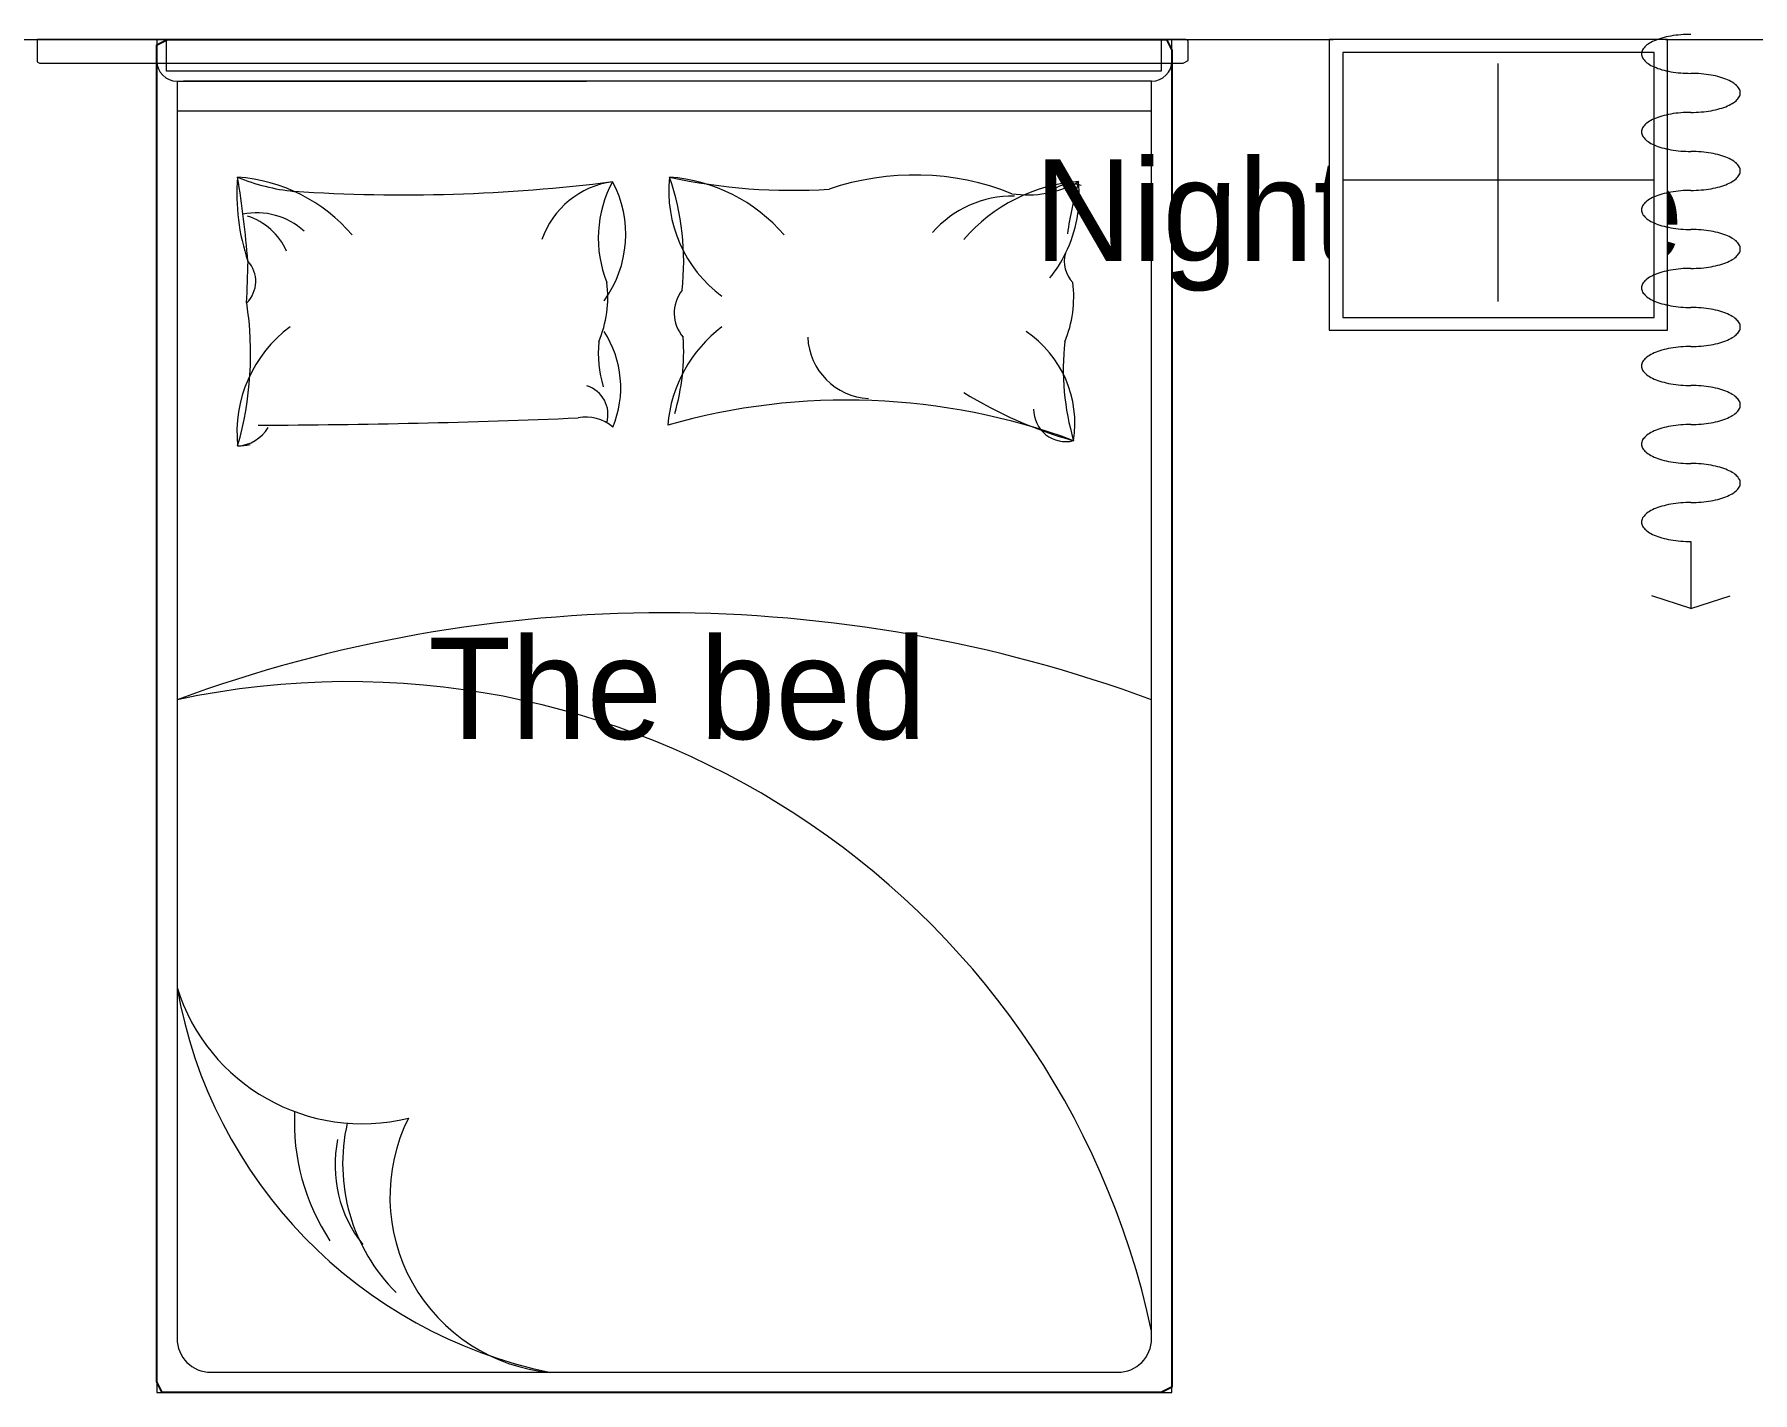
# Model space of a CAD drawing. Header units: millimetres. Extents: x 1706 to 12425, y -387 to 9072.
# Drawn here: x 7038 to 9577, y 4364 to 6371 of the extents above; entities that cross this region are included whole.
import ezdxf

# ---------------------------------------------------------------- set-up
doc = ezdxf.new("R2010")
doc.units = ezdxf.units.MM
doc.set_wipeout_variables(frame=1)
doc.linetypes.add('ACAD_ISO07W100', pattern=[3, 0, -3])
for name, color, linetype, lineweight in [('BS-非承重墙', 255, 'Continuous', 13), ('DS-活动家具', 4, 'Continuous', 13), ('DS-绿化陈设', 4, 'Continuous', 13)]:
    doc.layers.add(name, color=color, linetype=linetype, lineweight=lineweight)

# ---------------------------------------------------------------- blocks, each defined once
blk = doc.blocks.new('*E5')
at = {"color": 7, "linetype": 'ACAD_ISO07W100', "ltscale": 10}
blk.add_wipeout([(153.5, 472.8), (161.5, 476.8), (649.5, 476.8), (653.5, 468.8), (653.5, 30.8), (645.5, 26.8), (157.5, 26.8), (153.5, 34.8), (153.5, 34.8)], dxfattribs=at).dxf.layer = 'DS-活动家具'

msp = doc.modelspace()

# ---------------------------------------------------------------- linework, layer by layer
for p, q in [((7219.2, 6355.9), (7235.2, 6363.9)), ((7219.2, 4379.9), (7219.2, 6355.9)), ((7235.2, 6363.9), (8711.2, 6363.9)), ((8711.2, 6363.9), (8719.2, 6347.9)), ((8719.2, 6347.9), (8719.2, 4371.9)), ((7227.2, 4363.9), (7219.2, 4379.9)), ((7219.2, 4379.9), (7219.2, 4379.9)), ((8719.2, 4371.9), (8703.2, 4363.9)), ((8703.2, 4363.9), (7227.2, 4363.9))]:
    msp.add_line(p, q)
at = {"layer": 'BS-非承重墙', "color": 255, "linetype": 'Continuous'}
msp.add_line((5934.6, 6363.9), (9595.5, 6363.9), dxfattribs=at)
at = {"layer": 'DS-活动家具', "color": 4, "linetype": 'Continuous'}
for p, q in [((7219.2, 6363.9), (7219.2, 4363.9)), ((7219.2, 6363.9), (8719.2, 6363.9)), ((7233.6, 6317), (7233.6, 6363.9)), ((8703.1, 6363.9), (8703.1, 6317)), ((8719.2, 4363.9), (8719.2, 6363.9)), ((8703.1, 6317), (7233.6, 6317)), ((7249.2, 6302.1), (7249.2, 4443.9)), ((7249.2, 6302.1), (7854.2, 6302.1)), ((7854.2, 6302.1), (7258.8, 6302.1)), ((8689.2, 6302.1), (7854.2, 6302.1)), ((8689.2, 4443.9), (8689.2, 6302.1)), ((7854.2, 6257.7), (7249.2, 6257.7)), ((8689.2, 6257.7), (7854.2, 6257.7)), ((7299.2, 4393.9), (8639.2, 4393.9)), ((7219.2, 4363.9), (8719.2, 4363.9))]:
    msp.add_line(p, q, dxfattribs=at)
for centre, radius, start, end in [((7249.2, 6332.1), 30, 180, 270), ((8689.2, 6332.1), 30, 270, 0), ((7646.1, 6135.1), 308.5, 175.3048, 198.6942), ((7321.5, 5916), 245, 40.4189, 85.9871), ((5723.3, 5899), 1636.4, 4.8098, 9.1892), ((7451.4, 6432.7), 294.8, 247.5179, 264.267), ((7582.6, 8605.8), 2471.6, 266.2734, 277.2054), ((7909.9, 6026.2), 128.6, 97.7032, 160.9775), ((8048.3, 6070.1), 176.7, 151.7736, 201.6983), ((7746.6, 6075.6), 165.6, 323.7389, 28.1269), ((8170, 6140.4), 194.3, 174.11, 233.4289), ((8158.5, 6997), 856.1, 257.7438, 273.6284), ((7959.6, 5916), 245, 40.4189, 85.9871), ((7619.5, 6036), 378.3, 353.4947, 19.1867), ((8338.8, 5775.8), 387.8, 68.2026, 108.9817), ((8598.3, 5909.3), 245, 94.0129, 139.5811), ((8505.6, 6290.5), 156.3, 261.5958, 298.9092), ((8570.8, 6101.3), 49, 72.9226, 134.4009), ((8387.9, 6133.8), 194.3, 333.7371, 5.89), ((9077.2, 6007.7), 517, 163.6046, 172.3273), ((8483.6, 5975.9), 156.4, 88.9577, 139.0518), ((7367.2, 6004.6), 103, 47.4509, 101.7793), ((7324.1, 6012.2), 95.2, 23.8756, 72.1383), ((8387.9, 6133.8), 194.3, 320.9404, 333.7371), ((8606.1, 6036.2), 45.9, 165.3506, 223.2684), ((7320.9, 6006.3), 44.6, 314.4736, 42.1713), ((4992.7, 6082), 2361.8, 357.3905, 358.8876), ((7717.5, 5982.7), 168.1, 337.017, 7.5368), ((8038.5, 5959.5), 54.7, 142.0833, 220.902), ((8406, 5982.7), 168.1, 337.017, 7.5368), ((6862.3, 5899.4), 495.6, 344.0243, 8.7071), ((7532, 5783), 194.3, 126.5711, 185.89), ((8055, 5901.8), 183.4, 175.2233, 196.23), ((7752.5, 5849.3), 152.3, 337.4467, 33.0478), ((8177.4, 5776.4), 204, 127.1197, 175.09), ((7667.9, 5903.3), 329.9, 343.7954, 3.5554), ((8275.9, 5928), 95, 182.63, 266.884), ((8410.8, 5795.9), 165.1, 351.2621, 55.7572), ((8933.1, 5876.8), 374.5, 173.8296, 196.4356), ((7842.2, 5809.9), 43.7, 343.3521, 73.2995), ((8746.2, 6384.4), 637.3, 238.3499, 254.3137), ((8239, 4867.8), 963.1, 69.6507, 105.9631), ((8562.5, 5817.3), 47.8, 179.7727, 283.8018), ((7335.2, 5819.9), 57, 273.4709, 328.5412), ((7325.5, 18122.2), 12328.5, 270.20348, 272.39953), ((7853.6, 5745.3), 60.3, 49.0991, 101.3702), ((7321.5, 6007.4), 245, 274.0129, 278.3417), ((7969.2, 3434.4), 2082, 69.7685, 110.2315), ((7501.7, 4199.9), 1214.6, 12.1225, 101.9971), ((7943.2, 5083.9), 704.5, 189.9106, 258.3834), ((7522.5, 5047.5), 286.1, 197.236, 283.8635), ((7740.9, 4763.8), 318.4, 177.2247, 213.4103), ((7762.9, 4702.2), 269, 167.1156, 225.1048), ((7824.2, 4653.4), 260.5, 153.4835, 264.9765), ((7670.8, 4699.9), 188.2, 168.3591, 218.5338), ((7299.2, 4443.9), 50, 180, 270), ((8639.2, 4443.9), 50, 270, 0)]:
    msp.add_arc(centre, radius, start, end, dxfattribs=at)
for major_axis, start_param, end_param in [((-150, 0), 3.141593, 6.283185), ((140, 0), 0, 3.141593), ((-41.7, 0), 3.141593, 6.283185), ((150, 0), 3.141593, 6.283185), ((140, 0), 3.141593, 6.283185), ((41.7, 0), 3.141593, 6.283185)]:
    msp.add_ellipse((9200.9, 6156.4), major_axis=major_axis, ratio=0.955347, start_param=start_param, end_param=end_param, dxfattribs=at)
at = {"layer": 'DS-绿化陈设', "color": 4, "linetype": 'Continuous'}
for p, q in [((8739.6, 6363.9), (7042.4, 6363.9)), ((7042.4, 6363.9), (7042.4, 6330.9)), ((8743.4, 6361.9), (8739.6, 6363.9)), ((8743.4, 6332.9), (8743.4, 6361.9)), ((9470.9, 6370.8), (9467.2, 6370.4)), ((9474.6, 6371), (9470.9, 6370.8)), ((9478.4, 6371.2), (9474.6, 6371)), ((9482.2, 6371.4), (9478.4, 6371.2)), ((9486, 6371.4), (9482.2, 6371.4)), ((7042.4, 6330.9), (7046.2, 6328.9)), ((7046.2, 6328.9), (8735.9, 6328.9)), ((8735.9, 6328.9), (8743.4, 6332.9)), ((9467.2, 6314.7), (9470.9, 6314.4)), ((9470.9, 6314.4), (9474.6, 6314.1)), ((9474.6, 6314.1), (9478.4, 6313.9)), ((9478.4, 6313.9), (9482.2, 6313.8)), ((9482.2, 6313.8), (9486, 6313.7)), ((9486, 6313.7), (9486, 6313.7)), ((9489.9, 6313.7), (9486, 6313.7)), ((9486, 6313.7), (9486, 6313.7)), ((9493.7, 6313.6), (9489.9, 6313.7)), ((9497.4, 6313.4), (9493.7, 6313.6)), ((9501.2, 6313.1), (9497.4, 6313.4)), ((9504.9, 6312.8), (9501.2, 6313.1)), ((9508.6, 6312.3), (9504.9, 6312.8)), ((9512.2, 6311.8), (9508.6, 6312.3)), ((9515.7, 6311.2), (9512.2, 6311.8)), ((9519.1, 6310.6), (9515.7, 6311.2)), ((9522.5, 6309.9), (9519.1, 6310.6)), ((9525.8, 6309.1), (9522.5, 6309.9)), ((9528.9, 6308.2), (9525.8, 6309.1)), ((9531.9, 6307.3), (9528.9, 6308.2)), ((9534.8, 6306.3), (9531.9, 6307.3)), ((9537.6, 6305.3), (9534.8, 6306.3)), ((9540.2, 6304.2), (9537.6, 6305.3)), ((9542.7, 6303), (9540.2, 6304.2)), ((9545, 6301.8), (9542.7, 6303)), ((9547.2, 6300.6), (9545, 6301.8)), ((9549.2, 6299.3), (9547.2, 6300.6)), ((9551, 6298), (9549.2, 6299.3)), ((9552.7, 6296.6), (9551, 6298)), ((9554.1, 6295.2), (9552.7, 6296.6)), ((9549.2, 6270.5), (9551, 6271.8)), ((9551, 6271.8), (9552.7, 6273.2)), ((9552.7, 6273.2), (9554.1, 6274.6)), ((9555.4, 6293.8), (9554.1, 6295.2)), ((9554.1, 6274.6), (9555.4, 6276)), ((9556.5, 6292.4), (9555.4, 6293.8)), ((9555.4, 6276), (9556.5, 6277.4)), ((9557.4, 6290.9), (9556.5, 6292.4)), ((9556.5, 6277.4), (9557.4, 6278.9)), ((9558.1, 6289.4), (9557.4, 6290.9)), ((9557.4, 6278.9), (9558.1, 6280.4)), ((9558.6, 6287.9), (9558.1, 6289.4)), ((9558.1, 6280.4), (9558.6, 6281.9)), ((9558.9, 6286.4), (9558.6, 6287.9)), ((9558.6, 6281.9), (9558.9, 6283.4)), ((9559, 6284.9), (9558.9, 6286.4)), ((9558.9, 6283.4), (9559, 6284.9)), ((9470.9, 6255.4), (9467.2, 6255.1)), ((9474.6, 6255.7), (9470.9, 6255.4)), ((9478.4, 6255.9), (9474.6, 6255.7)), ((9482.2, 6256), (9478.4, 6255.9)), ((9486, 6256.1), (9482.2, 6256)), ((9486, 6256.1), (9489.9, 6256.1)), ((9489.9, 6256.1), (9493.7, 6256.2)), ((9493.7, 6256.2), (9497.4, 6256.4)), ((9497.4, 6256.4), (9501.2, 6256.7)), ((9501.2, 6256.7), (9504.9, 6257.1)), ((9504.9, 6257.1), (9508.6, 6257.5)), ((9508.6, 6257.5), (9512.2, 6258)), ((9512.2, 6258), (9515.7, 6258.6)), ((9515.7, 6258.6), (9519.1, 6259.2)), ((9519.1, 6259.2), (9522.5, 6259.9)), ((9522.5, 6259.9), (9525.8, 6260.7)), ((9525.8, 6260.7), (9528.9, 6261.6)), ((9528.9, 6261.6), (9531.9, 6262.5)), ((9531.9, 6262.5), (9534.8, 6263.5)), ((9534.8, 6263.5), (9537.6, 6264.5)), ((9537.6, 6264.5), (9540.2, 6265.6)), ((9540.2, 6265.6), (9542.7, 6266.8)), ((9542.7, 6266.8), (9545, 6268)), ((9545, 6268), (9547.2, 6269.2)), ((9547.2, 6269.2), (9549.2, 6270.5)), ((9467.2, 6199.4), (9470.9, 6199)), ((9470.9, 6199), (9474.6, 6198.8)), ((9474.6, 6198.8), (9478.4, 6198.6)), ((9478.4, 6198.6), (9482.2, 6198.4)), ((9482.2, 6198.4), (9486, 6198.4)), ((9489.9, 6198.4), (9486, 6198.4)), ((9486, 6198.4), (9486, 6198.4)), ((9486, 6198.4), (9486, 6198.4)), ((9493.7, 6198.2), (9489.9, 6198.4)), ((9497.4, 6198), (9493.7, 6198.2)), ((9501.2, 6197.8), (9497.4, 6198)), ((9504.9, 6197.4), (9501.2, 6197.8)), ((9508.6, 6197), (9504.9, 6197.4)), ((9512.2, 6196.5), (9508.6, 6197)), ((9515.7, 6195.9), (9512.2, 6196.5)), ((9519.1, 6195.3), (9515.7, 6195.9)), ((9522.5, 6194.5), (9519.1, 6195.3)), ((9525.8, 6193.8), (9522.5, 6194.5)), ((9528.9, 6192.9), (9525.8, 6193.8)), ((9531.9, 6192), (9528.9, 6192.9)), ((9534.8, 6191), (9531.9, 6192)), ((9537.6, 6190), (9534.8, 6191)), ((9540.2, 6188.9), (9537.6, 6190)), ((9542.7, 6187.7), (9540.2, 6188.9)), ((9545, 6186.5), (9542.7, 6187.7)), ((9547.2, 6185.3), (9545, 6186.5)), ((9549.2, 6184), (9547.2, 6185.3)), ((9551, 6182.7), (9549.2, 6184)), ((9552.7, 6181.3), (9551, 6182.7)), ((9554.1, 6179.9), (9552.7, 6181.3)), ((9555.4, 6178.5), (9554.1, 6179.9)), ((9556.5, 6177), (9555.4, 6178.5)), ((9557.4, 6175.6), (9556.5, 6177)), ((9558.1, 6174.1), (9557.4, 6175.6)), ((9558.6, 6172.6), (9558.1, 6174.1)), ((9558.9, 6171.1), (9558.6, 6172.6)), ((9559, 6169.6), (9558.9, 6171.1)), ((9558.9, 6168.1), (9559, 6169.6)), ((9519.1, 6143.9), (9522.5, 6144.6)), ((9522.5, 6144.6), (9525.8, 6145.4)), ((9525.8, 6145.4), (9528.9, 6146.2)), ((9528.9, 6146.2), (9531.9, 6147.2)), ((9531.9, 6147.2), (9534.8, 6148.1)), ((9534.8, 6148.1), (9537.6, 6149.2)), ((9537.6, 6149.2), (9540.2, 6150.3)), ((9540.2, 6150.3), (9542.7, 6151.4)), ((9542.7, 6151.4), (9545, 6152.6)), ((9545, 6152.6), (9547.2, 6153.9)), ((9547.2, 6153.9), (9549.2, 6155.2)), ((9549.2, 6155.2), (9551, 6156.5)), ((9551, 6156.5), (9552.7, 6157.8)), ((9552.7, 6157.8), (9554.1, 6159.2)), ((9554.1, 6159.2), (9555.4, 6160.7)), ((9555.4, 6160.7), (9556.5, 6162.1)), ((9556.5, 6162.1), (9557.4, 6163.6)), ((9557.4, 6163.6), (9558.1, 6165.1)), ((9558.1, 6165.1), (9558.6, 6166.6)), ((9558.6, 6166.6), (9558.9, 6168.1)), ((9470.9, 6140.1), (9467.2, 6139.8)), ((9474.6, 6140.4), (9470.9, 6140.1)), ((9478.4, 6140.6), (9474.6, 6140.4)), ((9482.2, 6140.7), (9478.4, 6140.6)), ((9486, 6140.7), (9482.2, 6140.7)), ((9486, 6140.7), (9489.9, 6140.8)), ((9489.9, 6140.8), (9493.7, 6140.9)), ((9493.7, 6140.9), (9497.4, 6141.1)), ((9497.4, 6141.1), (9501.2, 6141.4)), ((9501.2, 6141.4), (9504.9, 6141.7)), ((9504.9, 6141.7), (9508.6, 6142.1)), ((9508.6, 6142.1), (9512.2, 6142.7)), ((9512.2, 6142.7), (9515.7, 6143.2)), ((9515.7, 6143.2), (9519.1, 6143.9)), ((9467.2, 6084.1), (9470.9, 6083.7)), ((9470.9, 6083.7), (9474.6, 6083.4)), ((9474.6, 6083.4), (9478.4, 6083.2)), ((9478.4, 6083.2), (9482.2, 6083.1)), ((9482.2, 6083.1), (9486, 6083.1)), ((9486, 6083.1), (9486, 6083.1)), ((9489.9, 6083), (9486, 6083.1)), ((9486, 6083.1), (9486, 6083.1)), ((9493.7, 6082.9), (9489.9, 6083)), ((9497.4, 6082.7), (9493.7, 6082.9)), ((9501.2, 6082.4), (9497.4, 6082.7)), ((9504.9, 6082.1), (9501.2, 6082.4)), ((9508.6, 6081.7), (9504.9, 6082.1)), ((9512.2, 6081.2), (9508.6, 6081.7)), ((9515.7, 6080.6), (9512.2, 6081.2)), ((9519.1, 6079.9), (9515.7, 6080.6)), ((9522.5, 6079.2), (9519.1, 6079.9)), ((9525.8, 6078.4), (9522.5, 6079.2)), ((9528.9, 6077.6), (9525.8, 6078.4)), ((9531.9, 6076.6), (9528.9, 6077.6)), ((9534.8, 6075.7), (9531.9, 6076.6)), ((9537.6, 6074.6), (9534.8, 6075.7)), ((9540.2, 6073.5), (9537.6, 6074.6)), ((9542.7, 6072.4), (9540.2, 6073.5)), ((9545, 6071.2), (9542.7, 6072.4)), ((9547.2, 6069.9), (9545, 6071.2)), ((9549.2, 6068.7), (9547.2, 6069.9)), ((9551, 6067.3), (9549.2, 6068.7)), ((9552.7, 6066), (9551, 6067.3)), ((9551, 6041.2), (9552.7, 6042.5)), ((9554.1, 6064.6), (9552.7, 6066)), ((9552.7, 6042.5), (9554.1, 6043.9)), ((9555.4, 6063.2), (9554.1, 6064.6)), ((9554.1, 6043.9), (9555.4, 6045.3)), ((9556.5, 6061.7), (9555.4, 6063.2)), ((9555.4, 6045.3), (9556.5, 6046.8)), ((9557.4, 6060.2), (9556.5, 6061.7)), ((9556.5, 6046.8), (9557.4, 6048.2)), ((9558.1, 6058.8), (9557.4, 6060.2)), ((9557.4, 6048.2), (9558.1, 6049.7)), ((9558.6, 6057.3), (9558.1, 6058.8)), ((9558.1, 6049.7), (9558.6, 6051.2)), ((9558.9, 6055.7), (9558.6, 6057.3)), ((9558.6, 6051.2), (9558.9, 6052.7)), ((9559, 6054.2), (9558.9, 6055.7)), ((9558.9, 6052.7), (9559, 6054.2)), ((9470.9, 6024.8), (9467.2, 6024.4)), ((9474.6, 6025.1), (9470.9, 6024.8)), ((9478.4, 6025.3), (9474.6, 6025.1)), ((9482.2, 6025.4), (9478.4, 6025.3)), ((9486, 6025.4), (9482.2, 6025.4)), ((9486, 6025.4), (9489.9, 6025.4)), ((9489.9, 6025.4), (9493.7, 6025.6)), ((9493.7, 6025.6), (9497.4, 6025.8)), ((9497.4, 6025.8), (9501.2, 6026)), ((9501.2, 6026), (9504.9, 6026.4)), ((9504.9, 6026.4), (9508.6, 6026.8)), ((9508.6, 6026.8), (9512.2, 6027.3)), ((9512.2, 6027.3), (9515.7, 6027.9)), ((9515.7, 6027.9), (9519.1, 6028.6)), ((9519.1, 6028.6), (9522.5, 6029.3)), ((9522.5, 6029.3), (9525.8, 6030.1)), ((9525.8, 6030.1), (9528.9, 6030.9)), ((9528.9, 6030.9), (9531.9, 6031.8)), ((9531.9, 6031.8), (9534.8, 6032.8)), ((9534.8, 6032.8), (9537.6, 6033.9)), ((9537.6, 6033.9), (9540.2, 6034.9)), ((9540.2, 6034.9), (9542.7, 6036.1)), ((9542.7, 6036.1), (9545, 6037.3)), ((9545, 6037.3), (9547.2, 6038.5)), ((9547.2, 6038.5), (9549.2, 6039.8)), ((9549.2, 6039.8), (9551, 6041.2)), ((9467.2, 5968.7), (9470.9, 5968.4)), ((9470.9, 5968.4), (9474.6, 5968.1)), ((9474.6, 5968.1), (9478.4, 5967.9)), ((9478.4, 5967.9), (9482.2, 5967.8)), ((9482.2, 5967.8), (9486, 5967.7)), ((9489.9, 5967.7), (9486, 5967.7)), ((9486, 5967.7), (9486, 5967.7)), ((9486, 5967.7), (9486, 5967.7)), ((9493.7, 5967.6), (9489.9, 5967.7)), ((9497.4, 5967.4), (9493.7, 5967.6)), ((9501.2, 5967.1), (9497.4, 5967.4)), ((9504.9, 5966.8), (9501.2, 5967.1)), ((9508.6, 5966.3), (9504.9, 5966.8)), ((9512.2, 5965.8), (9508.6, 5966.3)), ((9515.7, 5965.3), (9512.2, 5965.8)), ((9519.1, 5964.6), (9515.7, 5965.3)), ((9522.5, 5963.9), (9519.1, 5964.6)), ((9525.8, 5963.1), (9522.5, 5963.9)), ((9528.9, 5962.2), (9525.8, 5963.1)), ((9531.9, 5961.3), (9528.9, 5962.2)), ((9534.8, 5960.3), (9531.9, 5961.3)), ((9537.6, 5959.3), (9534.8, 5960.3)), ((9540.2, 5958.2), (9537.6, 5959.3)), ((9542.7, 5957.1), (9540.2, 5958.2)), ((9545, 5955.9), (9542.7, 5957.1)), ((9547.2, 5954.6), (9545, 5955.9)), ((9549.2, 5953.3), (9547.2, 5954.6)), ((9551, 5952), (9549.2, 5953.3)), ((9552.7, 5950.6), (9551, 5952)), ((9554.1, 5949.2), (9552.7, 5950.6)), ((9555.4, 5947.8), (9554.1, 5949.2)), ((9556.5, 5946.4), (9555.4, 5947.8)), ((9557.4, 5944.9), (9556.5, 5946.4)), ((9558.1, 5943.4), (9557.4, 5944.9)), ((9558.6, 5941.9), (9558.1, 5943.4)), ((9558.9, 5940.4), (9558.6, 5941.9)), ((9525.8, 5914.7), (9528.9, 5915.6)), ((9528.9, 5915.6), (9531.9, 5916.5)), ((9531.9, 5916.5), (9534.8, 5917.5)), ((9534.8, 5917.5), (9537.6, 5918.5)), ((9537.6, 5918.5), (9540.2, 5919.6)), ((9540.2, 5919.6), (9542.7, 5920.8)), ((9542.7, 5920.8), (9545, 5922)), ((9545, 5922), (9547.2, 5923.2)), ((9547.2, 5923.2), (9549.2, 5924.5)), ((9549.2, 5924.5), (9551, 5925.8)), ((9551, 5925.8), (9552.7, 5927.2)), ((9552.7, 5927.2), (9554.1, 5928.6)), ((9554.1, 5928.6), (9555.4, 5930)), ((9555.4, 5930), (9556.5, 5931.4)), ((9556.5, 5931.4), (9557.4, 5932.9)), ((9557.4, 5932.9), (9558.1, 5934.4)), ((9558.1, 5934.4), (9558.6, 5935.9)), ((9558.6, 5935.9), (9558.9, 5937.4)), ((9559, 5938.9), (9558.9, 5940.4)), ((9558.9, 5937.4), (9559, 5938.9)), ((9416.7, 5890.2), (9415.6, 5888.7)), ((9417.9, 5891.6), (9416.7, 5890.2)), ((9419.4, 5893), (9417.9, 5891.6)), ((9421, 5894.3), (9419.4, 5893)), ((9422.9, 5895.7), (9421, 5894.3)), ((9424.9, 5896.9), (9422.9, 5895.7)), ((9427, 5898.2), (9424.9, 5896.9)), ((9429.4, 5899.4), (9427, 5898.2)), ((9431.8, 5900.5), (9429.4, 5899.4)), ((9434.5, 5901.6), (9431.8, 5900.5)), ((9437.2, 5902.7), (9434.5, 5901.6)), ((9440.1, 5903.7), (9437.2, 5902.7)), ((9443.2, 5904.6), (9440.1, 5903.7)), ((9446.3, 5905.4), (9443.2, 5904.6)), ((9449.6, 5906.2), (9446.3, 5905.4)), ((9452.9, 5906.9), (9449.6, 5906.2)), ((9456.4, 5907.6), (9452.9, 5906.9)), ((9459.9, 5908.2), (9456.4, 5907.6)), ((9463.5, 5908.7), (9459.9, 5908.2)), ((9467.2, 5909.1), (9463.5, 5908.7)), ((9470.9, 5909.4), (9467.2, 5909.1)), ((9474.6, 5909.7), (9470.9, 5909.4)), ((9478.4, 5909.9), (9474.6, 5909.7)), ((9482.2, 5910), (9478.4, 5909.9)), ((9486, 5910.1), (9482.2, 5910)), ((9486, 5910.1), (9489.9, 5910.1)), ((9489.9, 5910.1), (9493.7, 5910.2)), ((9493.7, 5910.2), (9497.4, 5910.4)), ((9497.4, 5910.4), (9501.2, 5910.7)), ((9501.2, 5910.7), (9504.9, 5911.1)), ((9504.9, 5911.1), (9508.6, 5911.5)), ((9508.6, 5911.5), (9512.2, 5912)), ((9512.2, 5912), (9515.7, 5912.6)), ((9515.7, 5912.6), (9519.1, 5913.2)), ((9519.1, 5913.2), (9522.5, 5913.9)), ((9522.5, 5913.9), (9525.8, 5914.7)), ((9413.2, 5882.8), (9413.1, 5881.2)), ((9413.1, 5881.2), (9413.2, 5879.7)), ((9413.5, 5884.3), (9413.2, 5882.8)), ((9413.2, 5879.7), (9413.5, 5878.2)), ((9414, 5885.8), (9413.5, 5884.3)), ((9413.5, 5878.2), (9414, 5876.7)), ((9414.7, 5887.2), (9414, 5885.8)), ((9414, 5876.7), (9414.7, 5875.3)), ((9415.6, 5888.7), (9414.7, 5887.2)), ((9414.7, 5875.3), (9415.6, 5873.8)), ((9415.6, 5873.8), (9416.7, 5872.3)), ((9416.7, 5872.3), (9417.9, 5870.9)), ((9417.9, 5870.9), (9419.4, 5869.5)), ((9419.4, 5869.5), (9421, 5868.2)), ((9421, 5868.2), (9422.9, 5866.8)), ((9422.9, 5866.8), (9424.9, 5865.5)), ((9424.9, 5865.5), (9427, 5864.3)), ((9427, 5864.3), (9429.4, 5863.1)), ((9429.4, 5863.1), (9431.8, 5862)), ((9431.8, 5862), (9434.5, 5860.9)), ((9434.5, 5860.9), (9437.2, 5859.8)), ((9437.2, 5859.8), (9440.1, 5858.8)), ((9440.1, 5858.8), (9443.2, 5857.9)), ((9443.2, 5857.9), (9446.3, 5857.1)), ((9446.3, 5857.1), (9449.6, 5856.3)), ((9449.6, 5856.3), (9452.9, 5855.6)), ((9452.9, 5855.6), (9456.4, 5854.9)), ((9456.4, 5854.9), (9459.9, 5854.3)), ((9459.9, 5854.3), (9463.5, 5853.8)), ((9463.5, 5853.8), (9467.2, 5853.4)), ((9467.2, 5853.4), (9470.9, 5853)), ((9470.9, 5853), (9474.6, 5852.8)), ((9474.6, 5852.8), (9478.4, 5852.6)), ((9478.4, 5852.6), (9482.2, 5852.5)), ((9482.2, 5852.5), (9486, 5852.4)), ((9486, 5852.4), (9486, 5852.4)), ((9489.9, 5852.4), (9486, 5852.4)), ((9486, 5852.4), (9486, 5852.4)), ((9493.7, 5852.3), (9489.9, 5852.4)), ((9497.4, 5852.1), (9493.7, 5852.3)), ((9501.2, 5851.8), (9497.4, 5852.1)), ((9504.9, 5851.4), (9501.2, 5851.8)), ((9508.6, 5851), (9504.9, 5851.4)), ((9512.2, 5850.5), (9508.6, 5851)), ((9515.7, 5849.9), (9512.2, 5850.5)), ((9519.1, 5849.3), (9515.7, 5849.9)), ((9522.5, 5848.5), (9519.1, 5849.3)), ((9525.8, 5847.8), (9522.5, 5848.5)), ((9528.9, 5846.9), (9525.8, 5847.8)), ((9531.9, 5846), (9528.9, 5846.9)), ((9534.8, 5845), (9531.9, 5846)), ((9537.6, 5844), (9534.8, 5845)), ((9540.2, 5842.9), (9537.6, 5844)), ((9542.7, 5841.7), (9540.2, 5842.9)), ((9545, 5840.5), (9542.7, 5841.7)), ((9547.2, 5839.3), (9545, 5840.5)), ((9549.2, 5838), (9547.2, 5839.3)), ((9551, 5836.7), (9549.2, 5838)), ((9552.7, 5835.3), (9551, 5836.7)), ((9554.1, 5833.9), (9552.7, 5835.3)), ((9555.4, 5832.5), (9554.1, 5833.9)), ((9554.1, 5813.2), (9555.4, 5814.7)), ((9556.5, 5831), (9555.4, 5832.5)), ((9555.4, 5814.7), (9556.5, 5816.1)), ((9557.4, 5829.6), (9556.5, 5831)), ((9556.5, 5816.1), (9557.4, 5817.6)), ((9558.1, 5828.1), (9557.4, 5829.6)), ((9557.4, 5817.6), (9558.1, 5819.1)), ((9558.6, 5826.6), (9558.1, 5828.1)), ((9558.1, 5819.1), (9558.6, 5820.6)), ((9558.9, 5825.1), (9558.6, 5826.6)), ((9558.6, 5820.6), (9558.9, 5822.1)), ((9559, 5823.6), (9558.9, 5825.1)), ((9558.9, 5822.1), (9559, 5823.6)), ((9443.2, 5789.2), (9440.1, 5788.3)), ((9446.3, 5790.1), (9443.2, 5789.2)), ((9449.6, 5790.9), (9446.3, 5790.1)), ((9452.9, 5791.6), (9449.6, 5790.9)), ((9456.4, 5792.3), (9452.9, 5791.6)), ((9459.9, 5792.8), (9456.4, 5792.3)), ((9463.5, 5793.3), (9459.9, 5792.8)), ((9467.2, 5793.8), (9463.5, 5793.3)), ((9470.9, 5794.1), (9467.2, 5793.8)), ((9474.6, 5794.4), (9470.9, 5794.1)), ((9478.4, 5794.6), (9474.6, 5794.4)), ((9482.2, 5794.7), (9478.4, 5794.6)), ((9486, 5794.7), (9482.2, 5794.7)), ((9486, 5794.7), (9489.9, 5794.8)), ((9489.9, 5794.8), (9493.7, 5794.9)), ((9493.7, 5794.9), (9497.4, 5795.1)), ((9497.4, 5795.1), (9501.2, 5795.4)), ((9501.2, 5795.4), (9504.9, 5795.7)), ((9504.9, 5795.7), (9508.6, 5796.2)), ((9508.6, 5796.2), (9512.2, 5796.7)), ((9512.2, 5796.7), (9515.7, 5797.2)), ((9515.7, 5797.2), (9519.1, 5797.9)), ((9519.1, 5797.9), (9522.5, 5798.6)), ((9522.5, 5798.6), (9525.8, 5799.4)), ((9525.8, 5799.4), (9528.9, 5800.3)), ((9528.9, 5800.3), (9531.9, 5801.2)), ((9531.9, 5801.2), (9534.8, 5802.2)), ((9534.8, 5802.2), (9537.6, 5803.2)), ((9537.6, 5803.2), (9540.2, 5804.3)), ((9540.2, 5804.3), (9542.7, 5805.4)), ((9542.7, 5805.4), (9545, 5806.6)), ((9545, 5806.6), (9547.2, 5807.9)), ((9547.2, 5807.9), (9549.2, 5809.2)), ((9549.2, 5809.2), (9551, 5810.5)), ((9551, 5810.5), (9552.7, 5811.9)), ((9552.7, 5811.9), (9554.1, 5813.2)), ((9413.2, 5767.4), (9413.1, 5765.9)), ((9413.1, 5765.9), (9413.2, 5764.4)), ((9413.5, 5768.9), (9413.2, 5767.4)), ((9413.2, 5764.4), (9413.5, 5762.9)), ((9414, 5770.4), (9413.5, 5768.9)), ((9414.7, 5771.9), (9414, 5770.4)), ((9415.6, 5773.4), (9414.7, 5771.9)), ((9416.7, 5774.8), (9415.6, 5773.4)), ((9417.9, 5776.2), (9416.7, 5774.8)), ((9419.4, 5777.6), (9417.9, 5776.2)), ((9421, 5779), (9419.4, 5777.6)), ((9422.9, 5780.3), (9421, 5779)), ((9424.9, 5781.6), (9422.9, 5780.3)), ((9427, 5782.9), (9424.9, 5781.6)), ((9429.4, 5784.1), (9427, 5782.9)), ((9431.8, 5785.2), (9429.4, 5784.1)), ((9434.5, 5786.3), (9431.8, 5785.2)), ((9437.2, 5787.3), (9434.5, 5786.3)), ((9440.1, 5788.3), (9437.2, 5787.3)), ((9413.5, 5762.9), (9414, 5761.4)), ((9414, 5761.4), (9414.7, 5759.9)), ((9414.7, 5759.9), (9415.6, 5758.5)), ((9415.6, 5758.5), (9416.7, 5757)), ((9416.7, 5757), (9417.9, 5755.6)), ((9417.9, 5755.6), (9419.4, 5754.2)), ((9419.4, 5754.2), (9421, 5752.8)), ((9421, 5752.8), (9422.9, 5751.5)), ((9422.9, 5751.5), (9424.9, 5750.2)), ((9424.9, 5750.2), (9427, 5749)), ((9427, 5749), (9429.4, 5747.8)), ((9429.4, 5747.8), (9431.8, 5746.6)), ((9431.8, 5746.6), (9434.5, 5745.5)), ((9434.5, 5745.5), (9437.2, 5744.5)), ((9437.2, 5744.5), (9440.1, 5743.5)), ((9440.1, 5743.5), (9443.2, 5742.6)), ((9443.2, 5742.6), (9446.3, 5741.7)), ((9446.3, 5741.7), (9449.6, 5740.9)), ((9449.6, 5740.9), (9452.9, 5740.2)), ((9452.9, 5740.2), (9456.4, 5739.6)), ((9456.4, 5739.6), (9459.9, 5739)), ((9459.9, 5739), (9463.5, 5738.5)), ((9463.5, 5738.5), (9467.2, 5738.1)), ((9467.2, 5738.1), (9470.9, 5737.7)), ((9470.9, 5737.7), (9474.6, 5737.4)), ((9474.6, 5737.4), (9478.4, 5737.2)), ((9478.4, 5737.2), (9482.2, 5737.1)), ((9482.2, 5737.1), (9486, 5737.1)), ((9486, 5737.1), (9486, 5737.1)), ((9489.9, 5737), (9486, 5737.1)), ((9486, 5737.1), (9486, 5737.1)), ((9493.7, 5736.9), (9489.9, 5737)), ((9497.4, 5736.7), (9493.7, 5736.9)), ((9501.2, 5736.5), (9497.4, 5736.7)), ((9504.9, 5736.1), (9501.2, 5736.5)), ((9508.6, 5735.7), (9504.9, 5736.1)), ((9512.2, 5735.2), (9508.6, 5735.7)), ((9515.7, 5734.6), (9512.2, 5735.2)), ((9519.1, 5733.9), (9515.7, 5734.6)), ((9522.5, 5733.2), (9519.1, 5733.9)), ((9525.8, 5732.4), (9522.5, 5733.2)), ((9528.9, 5731.6), (9525.8, 5732.4)), ((9531.9, 5730.7), (9528.9, 5731.6)), ((9534.8, 5729.7), (9531.9, 5730.7)), ((9537.6, 5728.6), (9534.8, 5729.7)), ((9540.2, 5727.5), (9537.6, 5728.6)), ((9542.7, 5726.4), (9540.2, 5727.5)), ((9545, 5725.2), (9542.7, 5726.4)), ((9547.2, 5724), (9545, 5725.2)), ((9549.2, 5722.7), (9547.2, 5724)), ((9551, 5721.3), (9549.2, 5722.7)), ((9552.7, 5720), (9551, 5721.3)), ((9554.1, 5718.6), (9552.7, 5720)), ((9555.4, 5717.2), (9554.1, 5718.6)), ((9556.5, 5715.7), (9555.4, 5717.2)), ((9557.4, 5714.2), (9556.5, 5715.7)), ((9558.1, 5712.8), (9557.4, 5714.2)), ((9558.6, 5711.3), (9558.1, 5712.8)), ((9534.8, 5686.8), (9537.6, 5687.9)), ((9537.6, 5687.9), (9540.2, 5689)), ((9540.2, 5689), (9542.7, 5690.1)), ((9542.7, 5690.1), (9545, 5691.3)), ((9545, 5691.3), (9547.2, 5692.5)), ((9547.2, 5692.5), (9549.2, 5693.8)), ((9549.2, 5693.8), (9551, 5695.2)), ((9551, 5695.2), (9552.7, 5696.5)), ((9552.7, 5696.5), (9554.1, 5697.9)), ((9554.1, 5697.9), (9555.4, 5699.3)), ((9555.4, 5699.3), (9556.5, 5700.8)), ((9556.5, 5700.8), (9557.4, 5702.3)), ((9557.4, 5702.3), (9558.1, 5703.7)), ((9558.1, 5703.7), (9558.6, 5705.2)), ((9558.9, 5709.8), (9558.6, 5711.3)), ((9558.6, 5705.2), (9558.9, 5706.7)), ((9559, 5708.2), (9558.9, 5709.8)), ((9558.9, 5706.7), (9559, 5708.2)), ((9419.4, 5662.3), (9417.9, 5660.9)), ((9421, 5663.7), (9419.4, 5662.3)), ((9422.9, 5665), (9421, 5663.7)), ((9424.9, 5666.3), (9422.9, 5665)), ((9427, 5667.5), (9424.9, 5666.3)), ((9429.4, 5668.7), (9427, 5667.5)), ((9431.8, 5669.9), (9429.4, 5668.7)), ((9434.5, 5671), (9431.8, 5669.9)), ((9437.2, 5672), (9434.5, 5671)), ((9440.1, 5673), (9437.2, 5672)), ((9443.2, 5673.9), (9440.1, 5673)), ((9446.3, 5674.8), (9443.2, 5673.9)), ((9449.6, 5675.6), (9446.3, 5674.8)), ((9452.9, 5676.3), (9449.6, 5675.6)), ((9456.4, 5676.9), (9452.9, 5676.3)), ((9459.9, 5677.5), (9456.4, 5676.9)), ((9463.5, 5678), (9459.9, 5677.5)), ((9467.2, 5678.4), (9463.5, 5678)), ((9470.9, 5678.8), (9467.2, 5678.4)), ((9474.6, 5679.1), (9470.9, 5678.8)), ((9478.4, 5679.3), (9474.6, 5679.1)), ((9482.2, 5679.4), (9478.4, 5679.3)), ((9486, 5679.4), (9482.2, 5679.4)), ((9486, 5679.4), (9489.9, 5679.5)), ((9489.9, 5679.5), (9493.7, 5679.6)), ((9493.7, 5679.6), (9497.4, 5679.8)), ((9497.4, 5679.8), (9501.2, 5680)), ((9501.2, 5680), (9504.9, 5680.4)), ((9504.9, 5680.4), (9508.6, 5680.8)), ((9508.6, 5680.8), (9512.2, 5681.3)), ((9512.2, 5681.3), (9515.7, 5681.9)), ((9515.7, 5681.9), (9519.1, 5682.6)), ((9519.1, 5682.6), (9522.5, 5683.3)), ((9522.5, 5683.3), (9525.8, 5684.1)), ((9525.8, 5684.1), (9528.9, 5684.9)), ((9528.9, 5684.9), (9531.9, 5685.8)), ((9531.9, 5685.8), (9534.8, 5686.8)), ((9413.2, 5652.1), (9413.1, 5650.6)), ((9413.1, 5650.6), (9413.2, 5649.1)), ((9413.5, 5653.6), (9413.2, 5652.1)), ((9413.2, 5649.1), (9413.5, 5647.6)), ((9414, 5655.1), (9413.5, 5653.6)), ((9413.5, 5647.6), (9414, 5646.1)), ((9414.7, 5656.6), (9414, 5655.1)), ((9414, 5646.1), (9414.7, 5644.6)), ((9415.6, 5658), (9414.7, 5656.6)), ((9414.7, 5644.6), (9415.6, 5643.1)), ((9416.7, 5659.5), (9415.6, 5658)), ((9415.6, 5643.1), (9416.7, 5641.7)), ((9417.9, 5660.9), (9416.7, 5659.5)), ((9416.7, 5641.7), (9417.9, 5640.3)), ((9417.9, 5640.3), (9419.4, 5638.9)), ((9419.4, 5638.9), (9421, 5637.5)), ((9421, 5637.5), (9422.9, 5636.2)), ((9422.9, 5636.2), (9424.9, 5634.9)), ((9424.9, 5634.9), (9427, 5633.6)), ((9427, 5633.6), (9429.4, 5632.4)), ((9429.4, 5632.4), (9431.8, 5631.3)), ((9431.8, 5631.3), (9434.5, 5630.2)), ((9434.5, 5630.2), (9437.2, 5629.2)), ((9437.2, 5629.2), (9440.1, 5628.2)), ((9440.1, 5628.2), (9443.2, 5627.3)), ((9443.2, 5627.3), (9446.3, 5626.4)), ((9446.3, 5626.4), (9449.6, 5625.6)), ((9449.6, 5625.6), (9452.9, 5624.9)), ((9452.9, 5624.9), (9456.4, 5624.2)), ((9456.4, 5624.2), (9459.9, 5623.7)), ((9459.9, 5623.7), (9463.5, 5623.2)), ((9463.5, 5623.2), (9467.2, 5622.7)), ((9467.2, 5622.7), (9470.9, 5622.4)), ((9470.9, 5622.4), (9474.6, 5622.1)), ((9474.6, 5622.1), (9478.4, 5621.9)), ((9478.4, 5621.9), (9482.2, 5621.8)), ((9482.2, 5621.8), (9486, 5621.8)), ((9486, 5621.8), (9486, 5621.8)), ((9486, 5621.8), (9486, 5522.8)), ((9486, 5522.8), (9428.1, 5541.3)), ((9486, 5522.8), (9543.9, 5541.3))]:
    msp.add_line(p, q, dxfattribs=at)

# ---------------------------------------------------------------- texts
for s, p in [('Night table', (8515.8, 6036.6)), ('The bed', (7620.4, 5329.8))]:
    msp.add_text(s, height=150).set_placement(p)

# ---------------------------------------------------------------- next in the draw order: block references
at = {"layer": 'DS-活动家具', "color": 7, "yscale": 0.9553466645011213}
msp.add_blockref('*E5', (8798.1, 5908.3), dxfattribs=at)

# ---------------------------------------------------------------- next in the draw order: linework, layer by layer
at = {"layer": 'DS-活动家具', "color": 4, "linetype": 'Continuous'}
for p, q in [((9451.6, 6363.9), (8951.6, 6363.9)), ((8951.6, 6363.9), (8951.6, 5934)), ((9451.6, 5934), (9451.6, 6363.9)), ((9431.6, 6344.8), (8971.6, 6344.8)), ((8971.6, 6344.8), (8971.6, 5953.1)), ((9200.9, 6328.5), (9200.9, 5976.7)), ((9431.6, 5953.1), (9431.6, 6344.8)), ((8971.6, 6156.4), (9431.6, 6156.4)), ((8971.6, 5953.1), (9431.6, 5953.1)), ((8951.6, 5934), (9451.6, 5934))]:
    msp.add_line(p, q, dxfattribs=at)
at = {"layer": 'DS-绿化陈设', "color": 4, "linetype": 'Continuous'}
for p, q in [((9414.7, 6348.6), (9414, 6347.1)), ((9415.6, 6350), (9414.7, 6348.6)), ((9416.7, 6351.5), (9415.6, 6350)), ((9417.9, 6352.9), (9416.7, 6351.5)), ((9419.4, 6354.3), (9417.9, 6352.9)), ((9421, 6355.7), (9419.4, 6354.3)), ((9422.9, 6357), (9421, 6355.7)), ((9424.9, 6358.3), (9422.9, 6357)), ((9427, 6359.5), (9424.9, 6358.3)), ((9429.4, 6360.7), (9427, 6359.5)), ((9431.8, 6361.9), (9429.4, 6360.7)), ((9434.5, 6363), (9431.8, 6361.9)), ((9437.2, 6364), (9434.5, 6363)), ((9440.1, 6365), (9437.2, 6364)), ((9443.2, 6365.9), (9440.1, 6365)), ((9446.3, 6366.7), (9443.2, 6365.9)), ((9449.6, 6367.5), (9446.3, 6366.7)), ((9452.9, 6368.3), (9449.6, 6367.5)), ((9456.4, 6368.9), (9452.9, 6368.3)), ((9459.9, 6369.5), (9456.4, 6368.9)), ((9463.5, 6370), (9459.9, 6369.5)), ((9467.2, 6370.4), (9463.5, 6370)), ((9413.2, 6344.1), (9413.1, 6342.6)), ((9413.1, 6342.6), (9413.2, 6341.1)), ((9413.5, 6345.6), (9413.2, 6344.1)), ((9413.2, 6341.1), (9413.5, 6339.6)), ((9414, 6347.1), (9413.5, 6345.6)), ((9413.5, 6339.6), (9414, 6338.1)), ((9414, 6338.1), (9414.7, 6336.6)), ((9414.7, 6336.6), (9415.6, 6335.1)), ((9415.6, 6335.1), (9416.7, 6333.7)), ((9416.7, 6333.7), (9417.9, 6332.2)), ((9417.9, 6332.2), (9419.4, 6330.8)), ((9419.4, 6330.8), (9421, 6329.5)), ((9421, 6329.5), (9422.9, 6328.2)), ((9422.9, 6328.2), (9424.9, 6326.9)), ((9424.9, 6326.9), (9427, 6325.6)), ((9427, 6325.6), (9429.4, 6324.4)), ((9429.4, 6324.4), (9431.8, 6323.3)), ((9431.8, 6323.3), (9434.5, 6322.2)), ((9434.5, 6322.2), (9437.2, 6321.1)), ((9437.2, 6321.1), (9440.1, 6320.2)), ((9440.1, 6320.2), (9443.2, 6319.2)), ((9443.2, 6319.2), (9446.3, 6318.4)), ((9446.3, 6318.4), (9449.6, 6317.6)), ((9449.6, 6317.6), (9452.9, 6316.9)), ((9452.9, 6316.9), (9456.4, 6316.2)), ((9456.4, 6316.2), (9459.9, 6315.6)), ((9459.9, 6315.6), (9463.5, 6315.1)), ((9463.5, 6315.1), (9467.2, 6314.7)), ((9431.8, 6246.5), (9429.4, 6245.4)), ((9434.5, 6247.6), (9431.8, 6246.5)), ((9437.2, 6248.7), (9434.5, 6247.6)), ((9440.1, 6249.6), (9437.2, 6248.7)), ((9443.2, 6250.6), (9440.1, 6249.6)), ((9446.3, 6251.4), (9443.2, 6250.6)), ((9449.6, 6252.2), (9446.3, 6251.4)), ((9452.9, 6252.9), (9449.6, 6252.2)), ((9456.4, 6253.6), (9452.9, 6252.9)), ((9459.9, 6254.2), (9456.4, 6253.6)), ((9463.5, 6254.7), (9459.9, 6254.2)), ((9467.2, 6255.1), (9463.5, 6254.7)), ((9413.2, 6228.7), (9413.1, 6227.2)), ((9413.1, 6227.2), (9413.2, 6225.7)), ((9413.5, 6230.3), (9413.2, 6228.7)), ((9413.2, 6225.7), (9413.5, 6224.2)), ((9414, 6231.7), (9413.5, 6230.3)), ((9413.5, 6224.2), (9414, 6222.7)), ((9414.7, 6233.2), (9414, 6231.7)), ((9414, 6222.7), (9414.7, 6221.2)), ((9415.6, 6234.7), (9414.7, 6233.2)), ((9414.7, 6221.2), (9415.6, 6219.8)), ((9416.7, 6236.1), (9415.6, 6234.7)), ((9417.9, 6237.6), (9416.7, 6236.1)), ((9419.4, 6239), (9417.9, 6237.6)), ((9421, 6240.3), (9419.4, 6239)), ((9422.9, 6241.7), (9421, 6240.3)), ((9424.9, 6242.9), (9422.9, 6241.7)), ((9427, 6244.2), (9424.9, 6242.9)), ((9429.4, 6245.4), (9427, 6244.2)), ((9415.6, 6219.8), (9416.7, 6218.3)), ((9416.7, 6218.3), (9417.9, 6216.9)), ((9417.9, 6216.9), (9419.4, 6215.5)), ((9419.4, 6215.5), (9421, 6214.1)), ((9421, 6214.1), (9422.9, 6212.8)), ((9422.9, 6212.8), (9424.9, 6211.5)), ((9424.9, 6211.5), (9427, 6210.3)), ((9427, 6210.3), (9429.4, 6209.1)), ((9429.4, 6209.1), (9431.8, 6207.9)), ((9431.8, 6207.9), (9434.5, 6206.8)), ((9434.5, 6206.8), (9437.2, 6205.8)), ((9437.2, 6205.8), (9440.1, 6204.8)), ((9440.1, 6204.8), (9443.2, 6203.9)), ((9443.2, 6203.9), (9446.3, 6203.1)), ((9446.3, 6203.1), (9449.6, 6202.3)), ((9449.6, 6202.3), (9452.9, 6201.5)), ((9452.9, 6201.5), (9456.4, 6200.9)), ((9456.4, 6200.9), (9459.9, 6200.3)), ((9459.9, 6200.3), (9463.5, 6199.8)), ((9463.5, 6199.8), (9467.2, 6199.4)), ((9415.6, 6119.4), (9414.7, 6117.9)), ((9416.7, 6120.8), (9415.6, 6119.4)), ((9417.9, 6122.2), (9416.7, 6120.8)), ((9419.4, 6123.6), (9417.9, 6122.2)), ((9421, 6125), (9419.4, 6123.6)), ((9422.9, 6126.3), (9421, 6125)), ((9424.9, 6127.6), (9422.9, 6126.3)), ((9427, 6128.9), (9424.9, 6127.6)), ((9429.4, 6130.1), (9427, 6128.9)), ((9431.8, 6131.2), (9429.4, 6130.1)), ((9434.5, 6132.3), (9431.8, 6131.2)), ((9437.2, 6133.3), (9434.5, 6132.3)), ((9440.1, 6134.3), (9437.2, 6133.3)), ((9443.2, 6135.2), (9440.1, 6134.3)), ((9446.3, 6136.1), (9443.2, 6135.2)), ((9449.6, 6136.9), (9446.3, 6136.1)), ((9452.9, 6137.6), (9449.6, 6136.9)), ((9456.4, 6138.2), (9452.9, 6137.6)), ((9459.9, 6138.8), (9456.4, 6138.2)), ((9463.5, 6139.3), (9459.9, 6138.8)), ((9467.2, 6139.8), (9463.5, 6139.3)), ((9413.2, 6113.4), (9413.1, 6111.9)), ((9413.1, 6111.9), (9413.2, 6110.4)), ((9413.5, 6114.9), (9413.2, 6113.4)), ((9413.2, 6110.4), (9413.5, 6108.9)), ((9414, 6116.4), (9413.5, 6114.9)), ((9413.5, 6108.9), (9414, 6107.4)), ((9414.7, 6117.9), (9414, 6116.4)), ((9414, 6107.4), (9414.7, 6105.9)), ((9414.7, 6105.9), (9415.6, 6104.4)), ((9415.6, 6104.4), (9416.7, 6103)), ((9416.7, 6103), (9417.9, 6101.6)), ((9417.9, 6101.6), (9419.4, 6100.2)), ((9419.4, 6100.2), (9421, 6098.8)), ((9421, 6098.8), (9422.9, 6097.5)), ((9422.9, 6097.5), (9424.9, 6096.2)), ((9424.9, 6096.2), (9427, 6095)), ((9427, 6095), (9429.4, 6093.8)), ((9429.4, 6093.8), (9431.8, 6092.6)), ((9431.8, 6092.6), (9434.5, 6091.5)), ((9434.5, 6091.5), (9437.2, 6090.5)), ((9437.2, 6090.5), (9440.1, 6089.5)), ((9440.1, 6089.5), (9443.2, 6088.6)), ((9443.2, 6088.6), (9446.3, 6087.7)), ((9446.3, 6087.7), (9449.6, 6086.9)), ((9449.6, 6086.9), (9452.9, 6086.2)), ((9452.9, 6086.2), (9456.4, 6085.6)), ((9456.4, 6085.6), (9459.9, 6085)), ((9459.9, 6085), (9463.5, 6084.5)), ((9463.5, 6084.5), (9467.2, 6084.1)), ((9437.2, 6018), (9434.5, 6017)), ((9440.1, 6019), (9437.2, 6018)), ((9443.2, 6019.9), (9440.1, 6019)), ((9446.3, 6020.8), (9443.2, 6019.9)), ((9449.6, 6021.5), (9446.3, 6020.8)), ((9452.9, 6022.3), (9449.6, 6021.5)), ((9456.4, 6022.9), (9452.9, 6022.3)), ((9459.9, 6023.5), (9456.4, 6022.9)), ((9463.5, 6024), (9459.9, 6023.5)), ((9467.2, 6024.4), (9463.5, 6024)), ((9413.2, 5998.1), (9413.1, 5996.6)), ((9413.1, 5996.6), (9413.2, 5995.1)), ((9413.5, 5999.6), (9413.2, 5998.1)), ((9413.2, 5995.1), (9413.5, 5993.6)), ((9414, 6001.1), (9413.5, 5999.6)), ((9413.5, 5993.6), (9414, 5992.1)), ((9414.7, 6002.6), (9414, 6001.1)), ((9414, 5992.1), (9414.7, 5990.6)), ((9415.6, 6004), (9414.7, 6002.6)), ((9416.7, 6005.5), (9415.6, 6004)), ((9417.9, 6006.9), (9416.7, 6005.5)), ((9419.4, 6008.3), (9417.9, 6006.9)), ((9421, 6009.7), (9419.4, 6008.3)), ((9422.9, 6011), (9421, 6009.7)), ((9424.9, 6012.3), (9422.9, 6011)), ((9427, 6013.5), (9424.9, 6012.3)), ((9429.4, 6014.7), (9427, 6013.5)), ((9431.8, 6015.9), (9429.4, 6014.7)), ((9434.5, 6017), (9431.8, 6015.9)), ((9414.7, 5990.6), (9415.6, 5989.1)), ((9415.6, 5989.1), (9416.7, 5987.7)), ((9416.7, 5987.7), (9417.9, 5986.2)), ((9417.9, 5986.2), (9419.4, 5984.8)), ((9419.4, 5984.8), (9421, 5983.5)), ((9421, 5983.5), (9422.9, 5982.2)), ((9422.9, 5982.2), (9424.9, 5980.9)), ((9424.9, 5980.9), (9427, 5979.6)), ((9427, 5979.6), (9429.4, 5978.4)), ((9429.4, 5978.4), (9431.8, 5977.3)), ((9431.8, 5977.3), (9434.5, 5976.2)), ((9434.5, 5976.2), (9437.2, 5975.1)), ((9437.2, 5975.1), (9440.1, 5974.2)), ((9440.1, 5974.2), (9443.2, 5973.2)), ((9443.2, 5973.2), (9446.3, 5972.4)), ((9446.3, 5972.4), (9449.6, 5971.6)), ((9449.6, 5971.6), (9452.9, 5970.9)), ((9452.9, 5970.9), (9456.4, 5970.2)), ((9456.4, 5970.2), (9459.9, 5969.7)), ((9459.9, 5969.7), (9463.5, 5969.2)), ((9463.5, 5969.2), (9467.2, 5968.7))]:
    msp.add_line(p, q, dxfattribs=at)

doc.saveas('drawing.dxf')
